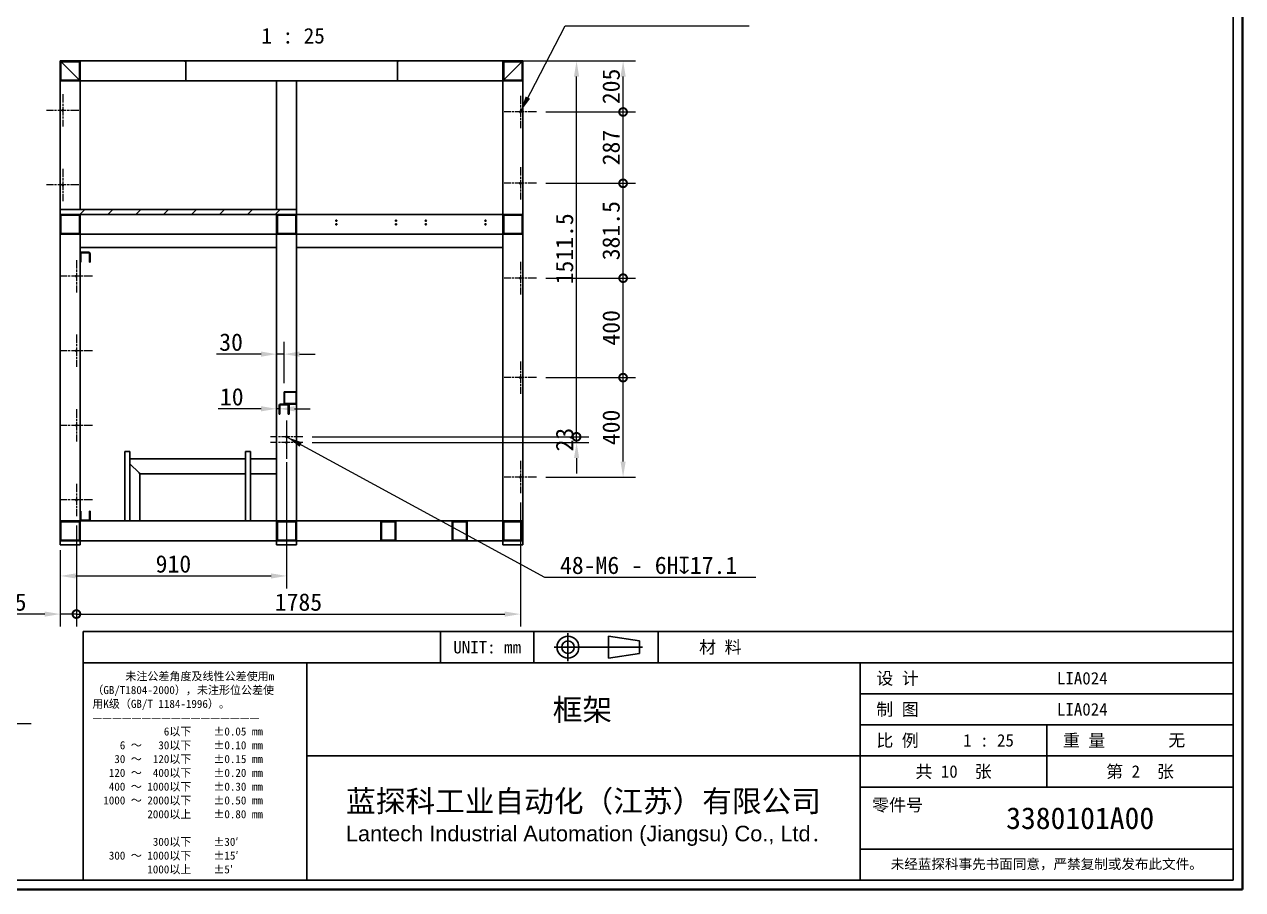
# Model space of a CAD drawing. Header units: millimetres. Extents: x 150 to 14713, y 137 to 10363.
# Drawn here: x 9814 to 14713, y 137 to 3618 of the extents above; entities that cross this region are included whole.
import ezdxf
from ezdxf.enums import TextEntityAlignment as Align

# ---------------------------------------------------------------- set-up
doc = ezdxf.new("R2010")
doc.units = ezdxf.units.MM
doc.header["$LTSCALE"] = 25
doc.linetypes.add('CHAIN', pattern=[0.3543, 0.2362, -0.0295, 0.0591, -0.0295])
for name, color, linetype, lineweight in [('1', 7, 'Continuous', 18), ('剖面线 (ISO)', 7, 'Continuous', 18), ('可见 (ISO)', 7, 'Continuous', 25), ('图框 (ISO)', 7, 'Continuous', 35), ('标题 (ISO)', 7, 'Continuous', 25)]:
    doc.layers.add(name, color=color, linetype=linetype, lineweight=lineweight)
for name, color, linetype, lineweight, true_color in [('中心标记 (ISO)', 1, 'CHAIN', 18, 0xff0000), ('尺寸 (ISO)', 7, 'Continuous', 18, 0x008000), ('符号 (ISO)', 7, 'Continuous', 18, 0x008000)]:
    doc.layers.add(name, color=color, linetype=linetype, lineweight=lineweight, true_color=true_color)
doc.styles.add('HZ_33', font='simfang.ttf')
doc.styles.add('文本样式164', font='SimSun.ttf')
doc.styles.add('文本样式165', font='SimSun.ttf')
doc.styles.add('文本样式74', font='SimSun.ttf')
doc.styles.add('最新国标', font='simfang.ttf')
doc.styles.add('注释文本 (ISO)', font='simfang.ttf')
doc.dimstyles.new('默认 (GB)', dxfattribs={"dimscale": 25, "dimtxt": 2.8, "dimasz": 2.5, "dimexe": 2, "dimexo": 1.5, "dimgap": 0.5, "dimtad": 1, "dimtoh": 1, "dimdsep": 46, "dimtxsty": '最新国标', "dimcen": 0.09, "dimdle": 10, "dimclrd": 256, "dimclre": 256, "dimclrt": 256, "dimaunit": 1, "dimadec": 3, "dimazin": 2, "dimtfac": 0.535714, "dimtdec": 3, "dimtmove": 0, "dimatfit": 3, "dimfxl": 0, "dimtolj": 1, "dimlwd": -1, "dimlwe": -1, "dimarcsym": 0})
doc.dimstyles.new('默认 (GB)$7', dxfattribs={"dimscale": 25, "dimtxt": 2.8, "dimasz": 2.5, "dimexe": 2, "dimexo": 1.5, "dimgap": 0.5, "dimtad": 1, "dimtoh": 1, "dimdsep": 46, "dimtxsty": '最新国标', "dimcen": 0.09, "dimdle": 10, "dimclrd": 256, "dimclre": 256, "dimclrt": 256, "dimaunit": 1, "dimadec": 3, "dimazin": 2, "dimtfac": 0.535714, "dimtdec": 3, "dimtmove": 0, "dimatfit": 3, "dimfxl": 0, "dimtolj": 1, "dimlwd": -1, "dimlwe": -1, "dimarcsym": 0})
pattern_1 = [(45, (0, 0), (-56.1266, 56.1266), [])]

# ---------------------------------------------------------------- blocks, each defined once
blk = doc.blocks.new('图框 最新国标')
at = {"layer": '图框 (ISO)'}
for p, q in [((588.5, 414.5), (588.5, 5.5)), ((588.5, 5.5), (6, 5.5))]:
    blk.add_line(p, q, dxfattribs=at)
at = {"layer": '图框 (ISO)', "color": 7, "linetype": 'Continuous', "lineweight": 25}
for p, q in [((587, 413), (587, 7)), ((587, 413), (587, 7)), ((587, 7), (6, 7)), ((587, 7), (18, 7))]:
    blk.add_line(p, q, dxfattribs=at)
at = {"layer": '图框 (ISO)', "style": '文本样式74'}
blk.add_attdef('零件代号_001', (44.45, 410.25), '', height=2.5, rotation=180, dxfattribs=at)
blk = doc.blocks.new('标题栏 最新国标')
at = {"layer": '标题 (ISO)'}
for p, q in [((381.98, -183.84), (196.98, -183.84)), ((196.98, -183.84), (196.98, -223.84)), ((254.48, -183.84), (254.48, -188.84)), ((269.48, -183.84), (269.48, -188.84)), ((289.48, -183.84), (289.48, -188.84)), ((381.98, -223.84), (381.98, -183.84)), ((383.48, -183.84), (383.48, -225.34)), ((281.48, -188.09), (281.48, -184.59)), ((281.48, -184.59), (286.48, -185.34)), ((286.48, -185.34), (286.48, -187.34)), ((286.48, -187.34), (281.48, -188.09)), ((196.98, -188.84), (381.98, -188.84)), ((232.98, -188.84), (232.98, -223.84)), ((321.98, -188.84), (321.98, -223.84)), ((321.98, -193.84), (381.98, -193.84)), ((321.98, -198.84), (381.98, -198.84)), ((351.98, -198.84), (351.98, -208.84)), ((321.98, -203.84), (232.98, -203.84)), ((321.98, -203.84), (381.98, -203.84)), ((321.98, -208.84), (381.98, -208.84)), ((321.98, -218.84), (381.98, -218.84)), ((196.98, -223.84), (381.98, -223.84)), ((383.48, -225.34), (196.98, -225.34))]:
    blk.add_line(p, q, dxfattribs=at)
at = {"layer": '标题 (ISO)', "linetype": 'CHAIN', "ltscale": 5.000333}
blk.add_line((274.98, -184.09), (274.98, -188.59), dxfattribs=at)
at = {"layer": '标题 (ISO)', "linetype": 'CHAIN', "ltscale": 15.834605}
blk.add_line((272.73, -186.34), (286.98, -186.34), dxfattribs=at)
at = {"layer": '标题 (ISO)'}
for radius in [1.75, 1]:
    blk.add_circle((274.98, -186.34), radius, dxfattribs=at)
at = {"layer": '1', "style": '文本样式164'}
for s, p in [('UNIT: mm', (261.98, -186.34)), ('材 料', (299.48, -186.34)), ('设 计', (327.98, -191.34)), ('制 图', (327.98, -196.34)), ('比 例', (327.98, -201.34)), ('重 量', (357.98, -201.34)), ('共 10  张', (336.98, -206.34)), ('第 2  张', (366.98, -206.34))]:
    blk.add_text(s, height=2, dxfattribs=at).set_placement(p, align=Align.MIDDLE_CENTER)
at = {"layer": '标题 (ISO)', "style": '注释文本 (ISO)'}
for s, insert, char_height, attachment_point, line_spacing_factor in [('\\fSimSun|b0|i0;{\\H1.3000;      未注公差角度及线性公差使用m\\P}\\fSimSun|b0|i0;{\\H1.3000;（GB/T1804-2000），未注形位公差使\\P}\\fSimSun|b0|i0;{\\H1.3000;用K级（GB/T 1184-1996）。\\P}\\fSimSun|b0|i0;{\\H1.3000;—————————————————\\P}\\fSimSun|b0|i0;{\\H1.3000;             6以下    ±0.05 mm\\P}\\fSimSun|b0|i0;{\\H1.3000;     6 ～   30以下    ±0.10 mm\\P}\\fSimSun|b0|i0;{\\H1.3000;    30 ～  120以下    ±0.15 mm\\P}\\fSimSun|b0|i0;{\\H1.3000;   120 ～  400以下    ±0.20 mm\\P}\\fSimSun|b0|i0;{\\H1.3000;   400 ～ 1000以下    ±0.30 mm\\P}\\fSimSun|b0|i0;{\\H1.3000;  1000 ～ 2000以下    ±0.50 mm\\P}\\fSimSun|b0|i0;{\\H1.3000;          2000以上    ±0.80 mm\\P}\\fSimSun|b0|i0;{\\H1.3000;\\P}\\fSimSun|b0|i0;{\\H1.3000;           300以下    ±30′\\P}\\fSimSun|b0|i0;{\\H1.3000;   300 ～ 1000以下    ±15′\\P}\\fSimSun|b0|i0;{\\H1.3000;          1000以上    ±5′}', (198.48, -206.63), 1.3, 4, 1.023913), ('{\\fMicrosoft YaHei|b0|i0|c134|p34;\\H1.75x;蓝探科工业自动化（江苏）有限公司\\P\\fArial|b0|i0|c0|p34;\\H0.71429x;Lantech Industrial Automation (Jiangsu) Co., Ltd\\fFangSong|b0|i0|c134|p49;.\\H1.15195x; }', (277.48, -213.84), 2, 5, 0.978695)]:
    blk.add_mtext(s, dxfattribs=dict(at, insert=insert, char_height=char_height, attachment_point=attachment_point, line_spacing_factor=line_spacing_factor))
at = {"layer": '标题 (ISO)', "attachment_point": 5, "style": '注释文本 (ISO)'}
for s, insert, char_height in [('\\fFangSong|b0|i0;零件号', (327.98, -211.84), 2), ('\\fSimSun|b0|i0;{\\H1.6000;未经蓝探科事先书面同意，严禁复制或发布此文件。}', (351.98, -221.34), 1.6)]:
    blk.add_mtext(s, dxfattribs=dict(at, insert=insert, char_height=char_height))
at = {"layer": '标题 (ISO)', "style": '注释文本 (ISO)'}
blk.add_attdef('材料', text='', height=2, dxfattribs=at).set_placement((324.48, -186.34), align=Align.MIDDLE_CENTER)
at = {"layer": '标题 (ISO)'}
for tag, p, height, style in [('设计人_001', (353.61, -192.33), 2, '注释文本 (ISO)'), ('库存编号_001', (272.53, -198.14), 3.5, '文本样式165'), ('设计人_001', (353.61, -197.33), 2, '注释文本 (ISO)'), ('视图比例_001', (338.53, -202.33), 2, '注释文本 (ISO)'), ('质量\\P3;_001', (371.53, -202.3), 2, '注释文本 (ISO)'), ('零件代号_001', (345.45, -215.59), 3.5, '文本样式165')]:
    blk.add_attdef(tag, p, '', height=height, dxfattribs=dict(at, style=style))
blk = doc.blocks.new('_DotSmall')
at = {"color": 0, "linetype": 'ByBlock', "const_width": 0.5}
blk.add_lwpolyline([(-0.0625, 0, 1), (0.0625, 0, 1)], format="xyb", close=True, dxfattribs=at)
blk = doc.blocks.new('*D177')
at = {"layer": 'Defpoints', "color": 0, "transparency": 16777216}
for p in [(10933.4, 1958.7), (10933.4, 1935.7), (12034.4, 1958.7)]:
    blk.add_point(p, dxfattribs=at)
at = {"layer": '尺寸 (ISO)', "color": 116, "true_color": 0x00803f, "transparency": 16777216}
for p, q in [((12034.4, 1958.7), (12034.4, 2021.2)), ((10970.9, 1958.7), (12084.4, 1958.7)), ((10970.9, 1935.7), (12084.4, 1935.7)), ((12034.4, 1935.7), (12034.4, 1958.7)), ((12034.4, 1873.2), (12034.4, 1810.7))]:
    blk.add_line(p, q, dxfattribs=at)
blk.add_solid([(12024, 1873.2), (12044.8, 1873.2), (12034.4, 1935.7)], dxfattribs=at)
at = {"layer": '尺寸 (ISO)', "color": 116, "true_color": 0x00803f, "transparency": 16777216, "xscale": 62.5, "yscale": 62.5, "zscale": 62.5, "rotation": 270}
blk.add_blockref('_DotSmall', (12034.4, 1958.7), dxfattribs=at)
at = {"layer": '尺寸 (ISO)', "transparency": 16777216, "insert": (11986.5, 1947.2), "char_height": 70, "attachment_point": 5, "rotation": 90, "style": '最新国标'}
blk.add_mtext('\\A1;23', dxfattribs=at)
blk = doc.blocks.new('*D178')
at = {"layer": 'Defpoints', "color": 0, "transparency": 16777216}
for p in [(11818.4, 3470.2), (12034.4, 3470.2), (10933.4, 1958.7)]:
    blk.add_point(p, dxfattribs=at)
at = {"layer": '尺寸 (ISO)', "color": 116, "true_color": 0x00803f, "transparency": 16777216}
for p, q in [((11855.9, 3470.2), (12084.4, 3470.2)), ((12034.4, 1958.7), (12034.4, 3407.7)), ((10970.9, 1958.7), (12084.4, 1958.7))]:
    blk.add_line(p, q, dxfattribs=at)
blk.add_solid([(12024, 3407.7), (12044.8, 3407.7), (12034.4, 3470.2)], dxfattribs=at)
at = {"layer": '尺寸 (ISO)', "color": 116, "true_color": 0x00803f, "transparency": 16777216, "xscale": 62.5, "yscale": 62.5, "zscale": 62.5, "rotation": 270}
blk.add_blockref('_DotSmall', (12034.4, 1958.7), dxfattribs=at)
at = {"layer": '尺寸 (ISO)', "transparency": 16777216, "insert": (11986.3, 2714.7), "char_height": 70, "attachment_point": 5, "rotation": 90, "style": '最新国标'}
blk.add_mtext('\\A1;1511.5', dxfattribs=at)
blk = doc.blocks.new('*D179')
at = {"layer": 'Defpoints', "color": 0, "transparency": 16777216}
for p in [(10858.4, 2291.2), (10828.4, 2227.5), (10858.4, 2137.2)]:
    blk.add_point(p, dxfattribs=at)
at = {"layer": '尺寸 (ISO)', "color": 116, "true_color": 0x00803f, "transparency": 16777216}
for p, q in [((10858.4, 2174.7), (10858.4, 2341.2)), ((10765.9, 2291.2), (10587.2, 2291.2)), ((10858.4, 2291.2), (10828.4, 2291.2)), ((10920.9, 2291.2), (10983.4, 2291.2))]:
    blk.add_line(p, q, dxfattribs=at)
for points in [[(10765.9, 2301.6), (10765.9, 2280.8), (10828.4, 2291.2)], [(10920.9, 2301.6), (10920.9, 2280.8), (10858.4, 2291.2)]]:
    blk.add_solid(points, dxfattribs=at)
at = {"layer": '尺寸 (ISO)', "transparency": 16777216, "insert": (10645.3, 2339.1), "char_height": 70, "attachment_point": 5, "style": '最新国标'}
blk.add_mtext('\\A1;30', dxfattribs=at)
blk = doc.blocks.new('*D180')
at = {"layer": 'Defpoints', "color": 0, "transparency": 16777216}
for p in [(10828.4, 2071.3), (10828.4, 2071.3), (10838.4, 2071.3)]:
    blk.add_point(p, dxfattribs=at)
at = {"layer": '尺寸 (ISO)', "color": 116, "true_color": 0x00803f, "transparency": 16777216}
for p, q in [((10765.9, 2071.3), (10592.8, 2071.3)), ((10838.4, 2071.3), (10828.4, 2071.3)), ((10900.9, 2071.3), (10963.4, 2071.3))]:
    blk.add_line(p, q, dxfattribs=at)
for points in [[(10765.9, 2081.8), (10765.9, 2060.9), (10828.4, 2071.3)], [(10900.9, 2081.8), (10900.9, 2060.9), (10838.4, 2071.3)]]:
    blk.add_solid(points, dxfattribs=at)
at = {"layer": '尺寸 (ISO)', "transparency": 16777216, "insert": (10648.1, 2119.2), "char_height": 70, "attachment_point": 5, "style": '最新国标'}
blk.add_mtext('\\A1;10', dxfattribs=at)
blk = doc.blocks.new('*D181')
at = {"layer": 'Defpoints', "color": 0, "transparency": 16777216}
for p in [(10868.4, 1893.7), (9958.4, 1540.2), (10868.4, 1399.1)]:
    blk.add_point(p, dxfattribs=at)
at = {"layer": '尺寸 (ISO)', "color": 116, "true_color": 0x00803f, "transparency": 16777216}
for p, q in [((10868.4, 1856.2), (10868.4, 1349.1)), ((9958.4, 1502.7), (9958.4, 1349.1)), ((10020.9, 1399.1), (10805.9, 1399.1))]:
    blk.add_line(p, q, dxfattribs=at)
for points in [[(10020.9, 1409.5), (10020.9, 1388.7), (9958.4, 1399.1)], [(10805.9, 1409.5), (10805.9, 1388.7), (10868.4, 1399.1)]]:
    blk.add_solid(points, dxfattribs=at)
at = {"layer": '尺寸 (ISO)', "transparency": 16777216, "insert": (10413.4, 1447), "char_height": 70, "attachment_point": 5, "style": '最新国标'}
blk.add_mtext('\\A1;910', dxfattribs=at)
blk = doc.blocks.new('*D182')
at = {"layer": 'Defpoints', "color": 0, "transparency": 16777216}
for p in [(10023.4, 1639.7), (9958.4, 1540.2), (10023.4, 1245.7)]:
    blk.add_point(p, dxfattribs=at)
at = {"layer": '尺寸 (ISO)', "color": 116, "true_color": 0x00803f, "transparency": 16777216}
for p, q in [((10023.4, 1602.2), (10023.4, 1195.7)), ((9958.4, 1502.7), (9958.4, 1195.7)), ((9895.9, 1245.7), (9717.2, 1245.7)), ((10023.4, 1245.7), (9958.4, 1245.7)), ((10023.4, 1245.7), (10148.4, 1245.7))]:
    blk.add_line(p, q, dxfattribs=at)
blk.add_solid([(9895.9, 1256.1), (9895.9, 1235.3), (9958.4, 1245.7)], dxfattribs=at)
at = {"layer": '尺寸 (ISO)', "color": 116, "true_color": 0x00803f, "transparency": 16777216, "xscale": 62.5, "yscale": 62.5, "zscale": 62.5, "rotation": 180}
blk.add_blockref('_DotSmall', (10023.4, 1245.7), dxfattribs=at)
at = {"layer": '尺寸 (ISO)', "transparency": 16777216, "insert": (9775.3, 1293.6), "char_height": 70, "attachment_point": 5, "style": '最新国标'}
blk.add_mtext('\\A1;65', dxfattribs=at)
blk = doc.blocks.new('*D183')
at = {"layer": 'Defpoints', "color": 0, "transparency": 16777216}
for p in [(11808.4, 1731.5), (10023.4, 1639.7), (11808.4, 1245.7)]:
    blk.add_point(p, dxfattribs=at)
at = {"layer": '尺寸 (ISO)', "color": 116, "true_color": 0x00803f, "transparency": 16777216}
for p, q in [((11808.4, 1694), (11808.4, 1195.7)), ((10023.4, 1602.2), (10023.4, 1195.7)), ((10023.4, 1245.7), (11745.9, 1245.7))]:
    blk.add_line(p, q, dxfattribs=at)
blk.add_solid([(11745.9, 1256.1), (11745.9, 1235.3), (11808.4, 1245.7)], dxfattribs=at)
at = {"layer": '尺寸 (ISO)', "color": 116, "true_color": 0x00803f, "transparency": 16777216, "xscale": 62.5, "yscale": 62.5, "zscale": 62.5, "rotation": 180}
blk.add_blockref('_DotSmall', (10023.4, 1245.7), dxfattribs=at)
at = {"layer": '尺寸 (ISO)', "transparency": 16777216, "insert": (10916.2, 1293.6), "char_height": 70, "attachment_point": 5, "style": '最新国标'}
blk.add_mtext('\\A1;1785', dxfattribs=at)
blk = doc.blocks.new('*D184')
at = {"layer": 'Defpoints', "color": 0, "transparency": 16777216}
for p in [(11873.7, 2196.7), (12221.5, 2196.7), (11873.7, 1796.7)]:
    blk.add_point(p, dxfattribs=at)
at = {"layer": '尺寸 (ISO)', "color": 116, "true_color": 0x00803f, "transparency": 16777216}
for p, q in [((11911.2, 2196.7), (12271.5, 2196.7)), ((12221.5, 1859.2), (12221.5, 2196.7)), ((11911.2, 1796.7), (12271.5, 1796.7))]:
    blk.add_line(p, q, dxfattribs=at)
blk.add_solid([(12211.1, 1859.2), (12231.9, 1859.2), (12221.5, 1796.7)], dxfattribs=at)
at = {"layer": '尺寸 (ISO)', "color": 116, "true_color": 0x00803f, "transparency": 16777216, "xscale": 62.5, "yscale": 62.5, "zscale": 62.5, "rotation": 90}
blk.add_blockref('_DotSmall', (12221.5, 2196.7), dxfattribs=at)
at = {"layer": '尺寸 (ISO)', "transparency": 16777216, "insert": (12173.6, 1996.5), "char_height": 70, "attachment_point": 5, "rotation": 90, "style": '最新国标'}
blk.add_mtext('\\A1;400', dxfattribs=at)
blk = doc.blocks.new('*D185')
at = {"layer": 'Defpoints', "color": 0, "transparency": 16777216}
for p in [(11738.4, 3470.2), (12221.5, 3470.2), (11873.7, 3265.2)]:
    blk.add_point(p, dxfattribs=at)
at = {"layer": '尺寸 (ISO)', "color": 116, "true_color": 0x00803f, "transparency": 16777216}
for p, q in [((11775.9, 3470.2), (12271.5, 3470.2)), ((12221.5, 3265.2), (12221.5, 3407.7)), ((11911.2, 3265.2), (12271.5, 3265.2))]:
    blk.add_line(p, q, dxfattribs=at)
blk.add_solid([(12211.1, 3407.7), (12231.9, 3407.7), (12221.5, 3470.2)], dxfattribs=at)
at = {"layer": '尺寸 (ISO)', "color": 116, "true_color": 0x00803f, "transparency": 16777216, "xscale": 62.5, "yscale": 62.5, "zscale": 62.5, "rotation": 270}
blk.add_blockref('_DotSmall', (12221.5, 3265.2), dxfattribs=at)
at = {"layer": '尺寸 (ISO)', "transparency": 16777216, "insert": (12173.6, 3368), "char_height": 70, "attachment_point": 5, "rotation": 90, "style": '最新国标'}
blk.add_mtext('\\A1;205', dxfattribs=at)
blk = doc.blocks.new('*D186')
at = {"layer": 'Defpoints', "color": 0, "transparency": 16777216}
for p in [(11873.7, 3265.2), (12221.5, 3265.2), (11873.7, 2978.2)]:
    blk.add_point(p, dxfattribs=at)
at = {"layer": '尺寸 (ISO)', "color": 116, "true_color": 0x00803f, "transparency": 16777216}
for p, q in [((11911.2, 3265.2), (12271.5, 3265.2)), ((12221.5, 2978.2), (12221.5, 3265.2)), ((11911.2, 2978.2), (12271.5, 2978.2))]:
    blk.add_line(p, q, dxfattribs=at)
at = {"layer": '尺寸 (ISO)', "color": 116, "true_color": 0x00803f, "transparency": 16777216, "xscale": 62.5, "yscale": 62.5, "zscale": 62.5}
for p, rotation in [((12221.5, 3265.2), 90), ((12221.5, 2978.2), 270)]:
    blk.add_blockref('_DotSmall', p, dxfattribs=dict(at, rotation=rotation))
at = {"layer": '尺寸 (ISO)', "transparency": 16777216, "insert": (12173.6, 3122), "char_height": 70, "attachment_point": 5, "rotation": 90, "style": '最新国标'}
blk.add_mtext('\\A1;287', dxfattribs=at)
blk = doc.blocks.new('*D187')
at = {"layer": 'Defpoints', "color": 0, "transparency": 16777216}
for p in [(11873.7, 2978.2), (12221.5, 2978.2), (11873.7, 2596.7)]:
    blk.add_point(p, dxfattribs=at)
at = {"layer": '尺寸 (ISO)', "color": 116, "true_color": 0x00803f, "transparency": 16777216}
for p, q in [((11911.2, 2978.2), (12271.5, 2978.2)), ((12221.5, 2596.7), (12221.5, 2978.2)), ((11911.2, 2596.7), (12271.5, 2596.7))]:
    blk.add_line(p, q, dxfattribs=at)
at = {"layer": '尺寸 (ISO)', "color": 116, "true_color": 0x00803f, "transparency": 16777216, "xscale": 62.5, "yscale": 62.5, "zscale": 62.5}
for p, rotation in [((12221.5, 2978.2), 90), ((12221.5, 2596.7), 270)]:
    blk.add_blockref('_DotSmall', p, dxfattribs=dict(at, rotation=rotation))
at = {"layer": '尺寸 (ISO)', "transparency": 16777216, "insert": (12173.4, 2787.7), "char_height": 70, "attachment_point": 5, "rotation": 90, "style": '最新国标'}
blk.add_mtext('\\A1;381.5', dxfattribs=at)
blk = doc.blocks.new('*D188')
at = {"layer": 'Defpoints', "color": 0, "transparency": 16777216}
for p in [(11873.7, 2596.7), (12221.5, 2596.7), (11873.7, 2196.7)]:
    blk.add_point(p, dxfattribs=at)
at = {"layer": '尺寸 (ISO)', "color": 116, "true_color": 0x00803f, "transparency": 16777216}
for p, q in [((11911.2, 2596.7), (12271.5, 2596.7)), ((12221.5, 2196.7), (12221.5, 2596.7)), ((11911.2, 2196.7), (12271.5, 2196.7))]:
    blk.add_line(p, q, dxfattribs=at)
at = {"layer": '尺寸 (ISO)', "color": 116, "true_color": 0x00803f, "transparency": 16777216, "xscale": 62.5, "yscale": 62.5, "zscale": 62.5}
for p, rotation in [((12221.5, 2596.7), 90), ((12221.5, 2196.7), 270)]:
    blk.add_blockref('_DotSmall', p, dxfattribs=dict(at, rotation=rotation))
at = {"layer": '尺寸 (ISO)', "transparency": 16777216, "insert": (12173.6, 2397), "char_height": 70, "attachment_point": 5, "rotation": 90, "style": '最新国标'}
blk.add_mtext('\\A1;400', dxfattribs=at)

msp = doc.modelspace()

# ---------------------------------------------------------------- hatches: boundary and pattern name
at = {"layer": '剖面线 (ISO)'}
h = msp.add_hatch(dxfattribs=at)
h.set_pattern_fill('ANSI31', color=256, scale=635, style=0)
h.set_pattern_definition(pattern_1)
h.paths.add_polyline_path([(9958.444, 2853.201), (9962.444, 2853.201), (10034.444, 2853.201), (10038.444, 2853.201), (10828.444, 2853.201), (10832.444, 2853.201), (10904.444, 2853.201), (10908.444, 2853.201), (10908.444, 2873.201), (9958.444, 2873.201)])
h = msp.add_hatch(dxfattribs=at)
h.set_pattern_fill('ANSI31', color=256, scale=635, angle=90.00021, style=0)
h.set_pattern_definition([(135.0002, (0, 0), (-56.1264, -56.1268), [])])
edge = h.paths.add_edge_path()
edge.add_ellipse((10072.444, 2695.201), major_axis=(3, 0), ratio=1, start_angle=0, end_angle=90)
edge.add_line((10072.444, 2698.201), (10044.444, 2698.201))
edge.add_ellipse((10044.444, 2695.201), major_axis=(0, 3), ratio=1, start_angle=0, end_angle=90)
edge.add_line((10041.444, 2695.201), (10041.444, 2661.201))
edge.add_line((10041.444, 2661.201), (10038.444, 2661.201))
edge.add_line((10038.444, 2661.201), (10038.444, 2695.201))
edge.add_ellipse((10044.444, 2695.201), major_axis=(-6, 0), ratio=1, start_angle=270, end_angle=360, ccw=False)
edge.add_line((10044.444, 2701.201), (10072.444, 2701.201))
edge.add_ellipse((10072.444, 2695.201), major_axis=(0, 6), ratio=1, start_angle=270, end_angle=360, ccw=False)
edge.add_line((10078.444, 2695.201), (10078.444, 2661.201))
edge.add_line((10078.444, 2661.201), (10075.444, 2661.201))
edge.add_line((10075.444, 2661.201), (10075.444, 2695.201))
h = msp.add_hatch(dxfattribs=at)
h.set_pattern_fill('ANSI31', color=256, scale=635, angle=75.000175, style=0)
h.set_pattern_definition([(120.0002, (0, 0), (-68.74064, -39.6877), [])])
edge = h.paths.add_edge_path()
edge.add_ellipse((10872.444, 2084.201), major_axis=(3, 0), ratio=1, start_angle=0, end_angle=90)
edge.add_line((10872.444, 2087.201), (10844.444, 2087.201))
edge.add_ellipse((10844.444, 2084.201), major_axis=(0, 3), ratio=1, start_angle=0, end_angle=90)
edge.add_line((10841.444, 2084.201), (10841.444, 2050.201))
edge.add_line((10841.444, 2050.201), (10838.444, 2050.201))
edge.add_line((10838.444, 2050.201), (10838.444, 2084.201))
edge.add_ellipse((10844.444, 2084.201), major_axis=(-6, 0), ratio=1, start_angle=270, end_angle=360, ccw=False)
edge.add_line((10844.444, 2090.201), (10861.444, 2090.201))
edge.add_line((10861.444, 2090.201), (10872.444, 2090.201))
edge.add_ellipse((10872.444, 2084.201), major_axis=(0, 6), ratio=1, start_angle=270, end_angle=360, ccw=False)
edge.add_line((10878.444, 2084.201), (10878.444, 2050.201))
edge.add_line((10878.444, 2050.201), (10875.444, 2050.201))
edge.add_line((10875.444, 2050.201), (10875.444, 2084.201))
h = msp.add_hatch(dxfattribs=at)
h.set_pattern_fill('ANSI31', color=256, scale=635, style=0)
h.set_pattern_definition(pattern_1)
edge = h.paths.add_edge_path()
edge.add_ellipse((10072.444, 1626.201), major_axis=(0, -3), ratio=1, start_angle=0, end_angle=90)
edge.add_line((10075.444, 1626.201), (10075.444, 1660.201))
edge.add_line((10075.444, 1660.201), (10078.444, 1660.201))
edge.add_line((10078.444, 1660.201), (10078.444, 1626.201))
edge.add_ellipse((10072.444, 1626.201), major_axis=(6, 0), ratio=1, start_angle=270, end_angle=360, ccw=False)
edge.add_line((10072.444, 1620.201), (10044.444, 1620.201))
edge.add_ellipse((10044.444, 1626.201), major_axis=(0, -6), ratio=1, start_angle=270, end_angle=360, ccw=False)
edge.add_line((10038.444, 1626.201), (10038.444, 1660.201))
edge.add_line((10038.444, 1660.201), (10041.444, 1660.201))
edge.add_line((10041.444, 1660.201), (10041.444, 1626.201))
edge.add_ellipse((10044.444, 1626.201), major_axis=(-3, 0), ratio=1, start_angle=0, end_angle=90)
edge.add_line((10044.444, 1623.201), (10072.444, 1623.201))

# ---------------------------------------------------------------- linework, layer by layer
at = {"layer": '中心标记 (ISO)', "ltscale": 5.800403}
for p, q in [((9968.444, 3336.951), (9968.444, 3206.451)), ((11808.444, 3330.451), (11808.444, 3199.951)), ((10033.694, 3271.701), (9903.194, 3271.701)), ((11873.694, 3265.201), (11743.194, 3265.201)), ((11808.444, 3043.451), (11808.444, 2912.951)), ((9968.444, 3036.951), (9968.444, 2906.451)), ((10033.694, 2971.701), (9903.194, 2971.701)), ((11873.694, 2978.201), (11743.194, 2978.201)), ((11808.444, 2661.951), (11808.444, 2531.451)), ((11873.694, 2596.701), (11743.194, 2596.701)), ((11808.444, 2261.951), (11808.444, 2131.451)), ((11873.694, 2196.701), (11743.194, 2196.701)), ((11808.444, 1861.951), (11808.444, 1731.451)), ((11873.694, 1796.701), (11743.194, 1796.701))]:
    msp.add_line(p, q, dxfattribs=at)
at = {"layer": '中心标记 (ISO)', "ltscale": 5.774489}
for p, q in [((10023.444, 2669.66), (10023.444, 2539.743)), ((10088.403, 2604.701), (9958.486, 2604.701)), ((10023.444, 2369.66), (10023.444, 2239.743)), ((10088.403, 2304.701), (9958.486, 2304.701)), ((10023.444, 2069.66), (10023.444, 1939.743)), ((10868.444, 2023.66), (10868.444, 1893.743)), ((10088.403, 2004.701), (9958.486, 2004.701)), ((10868.444, 2000.66), (10868.444, 1870.743)), ((10933.403, 1958.701), (10803.486, 1958.701)), ((10933.403, 1935.701), (10803.486, 1935.701)), ((10023.444, 1769.66), (10023.444, 1639.743)), ((10088.403, 1704.701), (9958.486, 1704.701))]:
    msp.add_line(p, q, dxfattribs=at)
at = {"layer": '可见 (ISO)'}
for p, q in [((9958.444, 3470.201), (9959.616, 3469.03)), ((9958.444, 3470.201), (9958.444, 3466.201)), ((9958.444, 3470.201), (9962.444, 3470.201)), ((9959.616, 3469.03), (9958.444, 3470.201)), ((9958.444, 3466.201), (9958.444, 3394.201)), ((9961.444, 3394.201), (9961.444, 3466.201)), ((9961.737, 3466.909), (9962.444, 3466.201)), ((9962.444, 3466.201), (9961.737, 3466.909)), ((10034.444, 3470.201), (9962.444, 3470.201)), ((9962.444, 3467.201), (10034.444, 3467.201)), ((10034.444, 3394.201), (9962.444, 3466.201)), ((9962.444, 3466.201), (10034.444, 3394.201)), ((10034.444, 3470.201), (10038.444, 3470.201)), ((10035.444, 3466.201), (10035.444, 3394.201)), ((10038.444, 3470.201), (10457.051, 3470.201)), ((10038.444, 3466.201), (10038.444, 3470.201)), ((10038.444, 3394.201), (10038.444, 3466.201)), ((10457.051, 3470.201), (11319.837, 3470.201)), ((10462.708, 3466.201), (10462.708, 3394.201)), ((11314.18, 3394.201), (11314.18, 3466.201)), ((11319.837, 3470.201), (11738.444, 3470.201)), ((11738.444, 3470.201), (11738.444, 3466.201)), ((11738.444, 3470.201), (11742.444, 3470.201)), ((11738.444, 3466.201), (11738.444, 3394.201)), ((11741.444, 3394.201), (11741.444, 3466.201)), ((11814.444, 3470.201), (11742.444, 3470.201)), ((11742.444, 3467.201), (11814.444, 3467.201)), ((11814.444, 3466.201), (11742.444, 3394.201)), ((11742.444, 3394.201), (11814.444, 3466.201)), ((11814.444, 3470.201), (11818.444, 3470.201)), ((11814.444, 3466.201), (11815.151, 3466.909)), ((11815.151, 3466.909), (11814.444, 3466.201)), ((11815.444, 3466.201), (11815.444, 3394.201)), ((11817.273, 3469.03), (11818.444, 3470.201)), ((11818.444, 3470.201), (11817.273, 3469.03)), ((11818.444, 3470.201), (11818.444, 3466.201)), ((11818.444, 3394.201), (11818.444, 3466.201)), ((9958.444, 3394.201), (9958.444, 3390.201)), ((9962.444, 3390.201), (9958.444, 3390.201)), ((9958.444, 3390.201), (9958.444, 2873.201)), ((10034.444, 3393.201), (9962.444, 3393.201)), ((9962.444, 3390.201), (10034.444, 3390.201)), ((10034.444, 3394.201), (10035.151, 3393.494)), ((10035.151, 3393.494), (10034.444, 3394.201)), ((10038.444, 3390.201), (10034.444, 3390.201)), ((10037.273, 3391.373), (10038.444, 3390.201)), ((10038.444, 3390.201), (10037.273, 3391.373)), ((10038.444, 3390.201), (10038.444, 3394.201)), ((10038.444, 3390.201), (10457.051, 3390.201)), ((10038.444, 3390.201), (10038.444, 2873.201)), ((10457.051, 3390.201), (10828.444, 3390.201)), ((10832.444, 3390.201), (10828.444, 3390.201)), ((10828.444, 2873.201), (10828.444, 3390.201)), ((10832.444, 3390.201), (10904.444, 3390.201)), ((10908.444, 3390.201), (10904.444, 3390.201)), ((10908.444, 2873.201), (10908.444, 3390.201)), ((10908.444, 3390.201), (11319.837, 3390.201)), ((11319.837, 3390.201), (11738.444, 3390.201)), ((11738.444, 3394.201), (11738.444, 3390.201)), ((11738.444, 3390.201), (11739.616, 3391.373)), ((11739.616, 3391.373), (11738.444, 3390.201)), ((11742.444, 3390.201), (11738.444, 3390.201)), ((11738.444, 3390.201), (11738.444, 2853.201)), ((11741.737, 3393.494), (11742.444, 3394.201)), ((11742.444, 3394.201), (11741.737, 3393.494)), ((11814.444, 3393.201), (11742.444, 3393.201)), ((11742.444, 3390.201), (11814.444, 3390.201)), ((11818.444, 3390.201), (11814.444, 3390.201)), ((11818.444, 3394.201), (11818.444, 3390.201)), ((11818.444, 3390.201), (11818.444, 2849.201)), ((10908.444, 2873.201), (9958.444, 2873.201)), ((9958.444, 2873.201), (9958.444, 2853.201)), ((9958.444, 2853.201), (9962.444, 2853.201)), ((9958.444, 2853.201), (9958.444, 2849.201)), ((9958.444, 2849.201), (9958.444, 2777.201)), ((9961.444, 2777.201), (9961.444, 2849.201)), ((10034.444, 2853.201), (9962.444, 2853.201)), ((9962.444, 2850.201), (10034.444, 2850.201)), ((10034.444, 2853.201), (10038.444, 2853.201)), ((10035.444, 2849.201), (10035.444, 2777.201)), ((10828.444, 2853.201), (10038.444, 2853.201)), ((10038.444, 2853.201), (10038.444, 2849.201)), ((10038.444, 2777.201), (10038.444, 2849.201)), ((10828.444, 2853.201), (10832.444, 2853.201)), ((10828.444, 2849.201), (10828.444, 2853.201)), ((10828.444, 2849.201), (10828.444, 2777.201)), ((10831.444, 2777.201), (10831.444, 2849.201)), ((10904.444, 2853.201), (10832.444, 2853.201)), ((10832.444, 2850.201), (10904.444, 2850.201)), ((10904.444, 2853.201), (10908.444, 2853.201)), ((10905.444, 2849.201), (10905.444, 2777.201)), ((10908.444, 2853.201), (10908.444, 2873.201)), ((10908.444, 2853.201), (11738.444, 2853.201)), ((10908.444, 2777.201), (10908.444, 2849.201)), ((11738.444, 2849.201), (11738.444, 2853.201)), ((11738.444, 2849.201), (11738.444, 2777.201)), ((11741.444, 2777.201), (11741.444, 2849.201)), ((11814.444, 2853.201), (11742.444, 2853.201)), ((11742.444, 2850.201), (11814.444, 2850.201)), ((11815.444, 2849.201), (11815.444, 2777.201)), ((11818.444, 2777.201), (11818.444, 2849.201)), ((9958.444, 2777.201), (9958.444, 1616.201)), ((10034.444, 2776.201), (9962.444, 2776.201)), ((9962.444, 2773.201), (10034.444, 2773.201)), ((10038.444, 2777.201), (10038.444, 2773.201)), ((10038.444, 2773.201), (10038.444, 2695.201)), ((10828.444, 2773.201), (10038.444, 2773.201)), ((10828.444, 2773.201), (10828.444, 2777.201)), ((10832.444, 2773.201), (10828.444, 2773.201)), ((10828.444, 2773.201), (10828.444, 1620.201)), ((10904.444, 2776.201), (10832.444, 2776.201)), ((10832.444, 2773.201), (10904.444, 2773.201)), ((10908.444, 2773.201), (10904.444, 2773.201)), ((10908.444, 2773.201), (10908.444, 2137.201)), ((10908.444, 2773.201), (11738.444, 2773.201)), ((11738.444, 2773.201), (11738.444, 2777.201)), ((11738.444, 2773.201), (11738.444, 1620.201)), ((11814.444, 2776.201), (11742.444, 2776.201)), ((11742.444, 2773.201), (11814.444, 2773.201)), ((11818.444, 2777.201), (11818.444, 1616.201)), ((10828.444, 2720.201), (10038.444, 2720.201)), ((10038.444, 2695.201), (10038.444, 2661.201)), ((10041.444, 2661.201), (10041.444, 2695.201)), ((10072.444, 2701.201), (10044.444, 2701.201)), ((10044.444, 2698.201), (10072.444, 2698.201)), ((10075.444, 2695.201), (10075.444, 2661.201)), ((10078.444, 2661.201), (10078.444, 2695.201)), ((11738.444, 2720.201), (10908.444, 2720.201)), ((10038.444, 2661.201), (10041.444, 2661.201)), ((10038.444, 2661.201), (10038.444, 1660.201)), ((10075.444, 2661.201), (10078.444, 2661.201)), ((10858.444, 2137.201), (10858.444, 2093.201)), ((10860.444, 2093.201), (10860.444, 2137.201)), ((10905.444, 2140.201), (10861.444, 2140.201)), ((10861.444, 2138.201), (10905.444, 2138.201)), ((10906.444, 2137.201), (10906.444, 2093.201)), ((10908.444, 2093.201), (10908.444, 2137.201)), ((10838.444, 2084.201), (10838.444, 2050.201)), ((10841.444, 2050.201), (10841.444, 2084.201)), ((10861.444, 2090.201), (10844.444, 2090.201)), ((10844.444, 2087.201), (10872.444, 2087.201)), ((10905.444, 2092.201), (10861.444, 2092.201)), ((10861.444, 2090.201), (10905.444, 2090.201)), ((10875.444, 2084.201), (10875.444, 2050.201)), ((10878.444, 2050.201), (10878.444, 2084.201)), ((10908.444, 2093.201), (10908.444, 1620.201)), ((10838.444, 2050.201), (10841.444, 2050.201)), ((10875.444, 2050.201), (10878.444, 2050.201)), ((10221.444, 1900.201), (10218.444, 1900.201)), ((10218.444, 1620.201), (10218.444, 1900.201)), ((10221.444, 1900.201), (10235.444, 1900.201)), ((10238.444, 1900.201), (10235.444, 1900.201)), ((10238.444, 1620.201), (10238.444, 1900.201)), ((10238.444, 1870.201), (10703.444, 1870.201)), ((10703.444, 1900.201), (10703.444, 1620.201)), ((10706.444, 1900.201), (10703.444, 1900.201)), ((10706.444, 1900.201), (10720.444, 1900.201)), ((10723.444, 1900.201), (10720.444, 1900.201)), ((10723.444, 1620.201), (10723.444, 1900.201)), ((10723.444, 1870.201), (10828.444, 1870.201)), ((10238.444, 1850.201), (10275.444, 1813.201)), ((10275.444, 1813.201), (10238.444, 1850.201)), ((10278.444, 1810.201), (10275.444, 1813.201)), ((10275.444, 1813.201), (10278.444, 1810.201)), ((10278.444, 1810.201), (10703.444, 1810.201)), ((10278.444, 1810.201), (10278.444, 1620.201)), ((10723.444, 1810.201), (10828.444, 1810.201)), ((10034.444, 1620.201), (9962.444, 1620.201)), ((9962.444, 1617.201), (10034.444, 1617.201)), ((10041.444, 1660.201), (10038.444, 1660.201)), ((10038.444, 1660.201), (10038.444, 1626.201)), ((10038.444, 1626.201), (10038.444, 1620.201)), ((10038.444, 1620.201), (10038.444, 1616.201)), ((10038.444, 1620.201), (10044.444, 1620.201)), ((10041.444, 1626.201), (10041.444, 1660.201)), ((10072.444, 1623.201), (10044.444, 1623.201)), ((10044.444, 1620.201), (10072.444, 1620.201)), ((10072.444, 1620.201), (10828.444, 1620.201)), ((10078.444, 1660.201), (10075.444, 1660.201)), ((10075.444, 1660.201), (10075.444, 1626.201)), ((10078.444, 1626.201), (10078.444, 1660.201)), ((10828.444, 1616.201), (10828.444, 1620.201)), ((10904.444, 1620.201), (10832.444, 1620.201)), ((10832.444, 1617.201), (10904.444, 1617.201)), ((10908.444, 1620.201), (10908.444, 1616.201)), ((10908.444, 1620.201), (11251.444, 1620.201)), ((11303.444, 1620.201), (11251.444, 1620.201)), ((11251.444, 1617.201), (11303.444, 1617.201)), ((11303.444, 1620.201), (11538.444, 1620.201)), ((11590.444, 1620.201), (11538.444, 1620.201)), ((11538.444, 1617.201), (11590.444, 1617.201)), ((11590.444, 1620.201), (11738.444, 1620.201)), ((11738.444, 1616.201), (11738.444, 1620.201)), ((11814.444, 1620.201), (11742.444, 1620.201)), ((11742.444, 1617.201), (11814.444, 1617.201)), ((9958.444, 1616.201), (9958.444, 1544.201)), ((9961.444, 1544.201), (9961.444, 1616.201)), ((10035.444, 1616.201), (10035.444, 1544.201)), ((10038.444, 1544.201), (10038.444, 1616.201)), ((10828.444, 1616.201), (10828.444, 1544.201)), ((10831.444, 1544.201), (10831.444, 1616.201)), ((10905.444, 1616.201), (10905.444, 1544.201)), ((10908.444, 1544.201), (10908.444, 1616.201)), ((11247.444, 1616.201), (11247.444, 1544.201)), ((11250.444, 1544.201), (11250.444, 1616.201)), ((11304.444, 1616.201), (11304.444, 1544.201)), ((11307.444, 1544.201), (11307.444, 1616.201)), ((11534.444, 1616.201), (11534.444, 1544.201)), ((11537.444, 1544.201), (11537.444, 1616.201)), ((11591.444, 1616.201), (11591.444, 1544.201)), ((11594.444, 1544.201), (11594.444, 1616.201)), ((11738.444, 1616.201), (11738.444, 1544.201)), ((11741.444, 1544.201), (11741.444, 1616.201)), ((11815.444, 1616.201), (11815.444, 1544.201)), ((11818.444, 1544.201), (11818.444, 1616.201)), ((9958.444, 1544.201), (9958.444, 1540.201)), ((9958.444, 1540.201), (9958.444, 1524.201)), ((9958.444, 1540.201), (9962.444, 1540.201)), ((9959.616, 1524.201), (9958.444, 1524.201)), ((9959.616, 1524.201), (9977.273, 1524.201)), ((10034.444, 1543.201), (9962.444, 1543.201)), ((9962.444, 1540.201), (10034.444, 1540.201)), ((9980.101, 1524.201), (9977.273, 1524.201)), ((9980.101, 1524.201), (10034.444, 1524.201)), ((10034.444, 1540.201), (10038.444, 1540.201)), ((10034.444, 1540.201), (10038.444, 1540.201)), ((10038.444, 1524.201), (10034.444, 1524.201)), ((10038.444, 1544.201), (10038.444, 1540.201)), ((10038.444, 1524.201), (10038.444, 1540.201)), ((10038.444, 1540.201), (10828.444, 1540.201)), ((10828.444, 1540.201), (10828.444, 1544.201)), ((10828.444, 1540.201), (10828.444, 1524.201)), ((10828.444, 1540.201), (10832.444, 1540.201)), ((10828.444, 1540.201), (10832.444, 1540.201)), ((10832.444, 1524.201), (10828.444, 1524.201)), ((10904.444, 1543.201), (10832.444, 1543.201)), ((10832.444, 1540.201), (10904.444, 1540.201)), ((10832.444, 1524.201), (10886.787, 1524.201)), ((10889.616, 1524.201), (10886.787, 1524.201)), ((10889.616, 1524.201), (10907.273, 1524.201)), ((10904.444, 1540.201), (10908.444, 1540.201)), ((10908.444, 1524.201), (10907.273, 1524.201)), ((10908.444, 1544.201), (10908.444, 1540.201)), ((10908.444, 1524.201), (10908.444, 1540.201)), ((10908.444, 1540.201), (11251.444, 1540.201)), ((11303.444, 1543.201), (11251.444, 1543.201)), ((11251.444, 1540.201), (11303.444, 1540.201)), ((11303.444, 1540.201), (11538.444, 1540.201)), ((11590.444, 1543.201), (11538.444, 1543.201)), ((11538.444, 1540.201), (11590.444, 1540.201)), ((11590.444, 1540.201), (11738.444, 1540.201)), ((11738.444, 1540.201), (11738.444, 1544.201)), ((11738.444, 1540.201), (11738.444, 1524.201)), ((11738.444, 1540.201), (11742.444, 1540.201)), ((11738.444, 1540.201), (11742.444, 1540.201)), ((11742.444, 1524.201), (11738.444, 1524.201)), ((11814.444, 1543.201), (11742.444, 1543.201)), ((11742.444, 1540.201), (11814.444, 1540.201)), ((11742.444, 1524.201), (11796.787, 1524.201)), ((11799.616, 1524.201), (11796.787, 1524.201)), ((11799.616, 1524.201), (11817.273, 1524.201)), ((11814.444, 1540.201), (11818.444, 1540.201)), ((11818.444, 1524.201), (11817.273, 1524.201)), ((11818.444, 1544.201), (11818.444, 1540.201)), ((11818.444, 1524.201), (11818.444, 1540.201))]:
    msp.add_line(p, q, dxfattribs=at)
for centre, radius in [((9968.444, 3271.701), 2.75), ((11808.444, 3265.201), 2.75), ((9968.444, 2971.701), 2.75), ((11808.444, 2978.201), 2.75), ((11068.444, 2828.201), 2.459), ((11068.444, 2813.201), 2.459), ((11308.444, 2828.201), 2.459), ((11308.444, 2813.201), 2.459), ((11428.444, 2828.201), 2.459), ((11428.444, 2813.201), 2.459), ((11668.444, 2828.201), 2.459), ((11668.444, 2813.201), 2.459), ((10023.444, 2604.701), 2.458), ((11808.444, 2596.701), 2.75), ((10023.444, 2304.701), 2.458), ((11808.444, 2196.701), 2.75), ((10023.444, 2004.701), 2.458), ((10868.444, 1958.701), 2.458), ((10868.444, 1935.701), 2.458), ((11808.444, 1796.701), 2.75), ((10023.444, 1704.701), 2.458)]:
    msp.add_circle(centre, radius, dxfattribs=at)
for centre, radius, start, end in [((9962.444, 3466.201), 4, 90, 180), ((9962.444, 3466.201), 1, 90, 180), ((10034.444, 3466.201), 4, 0, 90), ((10034.444, 3466.201), 1, 0, 90), ((11742.444, 3466.201), 4, 90, 180), ((11742.444, 3466.201), 1, 90, 180), ((11814.444, 3466.201), 4, 0, 90), ((11814.444, 3466.201), 1, 0, 90), ((9962.444, 3394.201), 4, 180, 270), ((9962.444, 3394.201), 1, 180, 270), ((10034.444, 3394.201), 1, 270, 0), ((10034.444, 3394.201), 4, 270, 0), ((11742.444, 3394.201), 4, 180, 270), ((11742.444, 3394.201), 1, 180, 270), ((11814.444, 3394.201), 1, 270, 0), ((11814.444, 3394.201), 4, 270, 0), ((9962.444, 2849.201), 4, 90, 180), ((9962.444, 2849.201), 1, 90, 180), ((10034.444, 2849.201), 4, 0, 90), ((10034.444, 2849.201), 1, 0, 90), ((10832.444, 2849.201), 4, 90, 180), ((10832.444, 2849.201), 1, 90, 180), ((10904.444, 2849.201), 4, 0, 90), ((10904.444, 2849.201), 1, 0, 90), ((11742.444, 2849.201), 4, 90, 180), ((11742.444, 2849.201), 1, 90, 180), ((11814.444, 2849.201), 4, 0, 90), ((11814.444, 2849.201), 1, 0, 90), ((9962.444, 2777.201), 4, 180, 270), ((9962.444, 2777.201), 1, 180, 270), ((10034.444, 2777.201), 4, 270, 0), ((10034.444, 2777.201), 1, 270, 0), ((10832.444, 2777.201), 4, 180, 270), ((10832.444, 2777.201), 1, 180, 270), ((10904.444, 2777.201), 1, 270, 0), ((10904.444, 2777.201), 4, 270, 0), ((11742.444, 2777.201), 4, 180, 270), ((11742.444, 2777.201), 1, 180, 270), ((11814.444, 2777.201), 4, 270, 0), ((11814.444, 2777.201), 1, 270, 0), ((10044.444, 2695.201), 6, 90, 180), ((10044.444, 2695.201), 3, 90, 180), ((10072.444, 2695.201), 6, 0, 90), ((10072.444, 2695.201), 3, 0, 90), ((10861.444, 2137.201), 3, 90, 180), ((10861.444, 2137.201), 1, 90, 180), ((10905.444, 2137.201), 3, 0, 90), ((10905.444, 2137.201), 1, 0, 90), ((10844.444, 2084.201), 6, 90, 180), ((10844.444, 2084.201), 3, 90, 180), ((10861.444, 2093.201), 3, 180, 270), ((10861.444, 2093.201), 1, 180, 270), ((10872.444, 2084.201), 6, 0, 90), ((10872.444, 2084.201), 3, 0, 90), ((10905.444, 2093.201), 3, 270, 0), ((10905.444, 2093.201), 1, 270, 0), ((9962.444, 1616.201), 4, 90, 180), ((9962.444, 1616.201), 1, 90, 180), ((10034.444, 1616.201), 4, 0, 90), ((10034.444, 1616.201), 1, 0, 90), ((10044.444, 1626.201), 6, 180, 270), ((10044.444, 1626.201), 3, 180, 270), ((10072.444, 1626.201), 3, 270, 0), ((10072.444, 1626.201), 6, 270, 0), ((10832.444, 1616.201), 4, 90, 180), ((10832.444, 1616.201), 1, 90, 180), ((10904.444, 1616.201), 4, 0, 90), ((10904.444, 1616.201), 1, 0, 90), ((11251.444, 1616.201), 4, 90, 180), ((11251.444, 1616.201), 1, 90, 180), ((11303.444, 1616.201), 4, 0, 90), ((11303.444, 1616.201), 1, 0, 90), ((11538.444, 1616.201), 4, 90, 180), ((11538.444, 1616.201), 1, 90, 180), ((11590.444, 1616.201), 4, 0, 90), ((11590.444, 1616.201), 1, 0, 90), ((11742.444, 1616.201), 4, 90, 180), ((11742.444, 1616.201), 1, 90, 180), ((11814.444, 1616.201), 4, 0, 90), ((11814.444, 1616.201), 1, 0, 90), ((9962.444, 1544.201), 4, 180, 270), ((9962.444, 1544.201), 1, 180, 270), ((10034.444, 1544.201), 1, 270, 0), ((10034.444, 1544.201), 4, 270, 0), ((10832.444, 1544.201), 4, 180, 270), ((10832.444, 1544.201), 1, 180, 270), ((10904.444, 1544.201), 4, 270, 0), ((10904.444, 1544.201), 1, 270, 0), ((11251.444, 1544.201), 4, 180, 270), ((11251.444, 1544.201), 1, 180, 270), ((11303.444, 1544.201), 4, 270, 0), ((11303.444, 1544.201), 1, 270, 0), ((11538.444, 1544.201), 4, 180, 270), ((11538.444, 1544.201), 1, 180, 270), ((11590.444, 1544.201), 4, 270, 0), ((11590.444, 1544.201), 1, 270, 0), ((11742.444, 1544.201), 4, 180, 270), ((11742.444, 1544.201), 1, 180, 270), ((11814.444, 1544.201), 4, 270, 0), ((11814.444, 1544.201), 1, 270, 0)]:
    msp.add_arc(centre, radius, start, end, dxfattribs=at)
for centre, major_axis, start_param, end_param in [((10457.051, 3466.201), (5.657, 0), 0, 1.57079633), ((11319.837, 3466.201), (-5.657, 0), 4.71238898, 6.28318531), ((10457.051, 3394.201), (5.657, 0), 4.71238898, 6.28318531), ((11319.837, 3394.201), (-5.657, 0), 0, 1.57079633)]:
    msp.add_ellipse(centre, major_axis=major_axis, ratio=0.70710678, start_param=start_param, end_param=end_param, dxfattribs=at)

# ---------------------------------------------------------------- block references
at = {"xscale": 25, "yscale": 25, "zscale": 25}
msp.add_blockref('图框 最新国标', (0, 0), dxfattribs=at)
ref = msp.add_blockref('标题栏 最新国标', (5125.437, 5771.107), dxfattribs=dict(xscale=25, yscale=25, zscale=25))
ref.add_attrib('零件代号_001', '3380101A00', (13761.662, 381.25), dxfattribs={"layer": '标题 (ISO)', "height": 87.5, "style": '文本样式165'})
ref.add_attrib('库存编号_001', '框架', (11938.582, 817.528), dxfattribs={"layer": '标题 (ISO)', "height": 87.5, "style": '文本样式165'})
ref.add_attrib('质量\\P3;_001', '无', (14413.571, 713.5), dxfattribs={"layer": '标题 (ISO)', "height": 50, "style": '注释文本 (ISO)'})
ref.add_attrib('视图比例_001', '1 : 25', (13588.714, 712.929), dxfattribs={"layer": '标题 (ISO)', "height": 50, "style": '注释文本 (ISO)'})
ref.add_attrib('设计人_001', 'LIA024', (13965.714, 962.786), dxfattribs={"layer": '标题 (ISO)', "height": 50, "style": '注释文本 (ISO)'})
ref.add_attrib('设计人_001', 'LIA024', (13965.714, 837.786), dxfattribs={"layer": '标题 (ISO)', "height": 50, "style": '注释文本 (ISO)'})

# ---------------------------------------------------------------- texts
at = {"layer": '符号 (ISO)', "insert": (10724.701, 3539.405), "char_height": 62.5, "attachment_point": 7, "style": 'HZ_33'}
msp.add_mtext(' 1 : 25', dxfattribs=at)
at = {"layer": '符号 (ISO)', "insert": (11967.847, 1406.018), "char_height": 70, "width": 823.34078, "attachment_point": 7, "line_spacing_factor": 0.49, "style": '最新国标'}
msp.add_mtext('48-M6 - 6H\\fAIGDT|b0|i0;{\\H70.0000;x}\\fFangSong|b0|i0;{\\H70.0000;17.1}', dxfattribs=at)

# ---------------------------------------------------------------- dimensions: what is measured, and where the dimension line sits
at = {"layer": '尺寸 (ISO)', "color": 116, "true_color": 0x00803f}
for base, p1, p2, angle, override, picture, middle in [((12034.369, 3470.201), (10933.403, 1958.701), (11818.444, 3470.201), 90, {"dimgap": 0.5, "dimtoh": 0, "dimdec": 2, "dimblk1": 'DotSmall', "dimsah": 1, "dimdle": 0, "dimtol": 0, "dimlim": 0, "dimtp": 0, "dimtm": 0, "dimtdec": 3, "dimtofl": 0, "dimatfit": 1}, '*D178', (12034.369, 2714.701)), ((12221.519, 3470.201), (11873.694, 3265.201), (11738.444, 3470.201), 90, {"dimgap": 0.5, "dimtoh": 0, "dimdec": 2, "dimblk1": 'DotSmall', "dimsah": 1, "dimdle": 0, "dimtol": 0, "dimlim": 0, "dimtp": 0, "dimtm": 0, "dimtdec": 3, "dimtofl": 0, "dimatfit": 1}, '*D185', (12221.519, 3367.951)), ((12221.519, 3265.201), (11873.694, 2978.201), (11873.694, 3265.201), 90, {"dimgap": 0.5, "dimtoh": 0, "dimdec": 2, "dimblk1": 'DotSmall', "dimblk2": 'DotSmall', "dimsah": 1, "dimdle": 0, "dimtol": 0, "dimlim": 0, "dimtp": 0, "dimtm": 0, "dimtdec": 3, "dimtofl": 0, "dimatfit": 1}, '*D186', (12221.519, 3121.951)), ((12221.519, 2978.201), (11873.694, 2596.701), (11873.694, 2978.201), 90, {"dimgap": 0.5, "dimtoh": 0, "dimdec": 2, "dimblk1": 'DotSmall', "dimblk2": 'DotSmall', "dimsah": 1, "dimdle": 0, "dimtol": 0, "dimlim": 0, "dimtp": 0, "dimtm": 0, "dimtdec": 3, "dimtofl": 0, "dimatfit": 1}, '*D187', (12221.519, 2787.701)), ((12221.519, 2596.701), (11873.694, 2196.701), (11873.694, 2596.701), 90, {"dimgap": 0.5, "dimtoh": 0, "dimdec": 2, "dimblk1": 'DotSmall', "dimblk2": 'DotSmall', "dimsah": 1, "dimdle": 0, "dimtol": 0, "dimlim": 0, "dimtp": 0, "dimtm": 0, "dimtdec": 3, "dimtofl": 0, "dimatfit": 1}, '*D188', (12221.519, 2396.951)), ((10858.444, 2291.179), (10828.444, 2227.499), (10858.444, 2137.201), 180, {"dimgap": 0.5, "dimtoh": 0, "dimdec": 2, "dimse1": 1, "dimtol": 0, "dimlim": 0, "dimtp": 0, "dimtm": 0, "dimtdec": 3, "dimtofl": 1, "dimatfit": 1}, '*D179', (10645.344, 2291.179)), ((12221.519, 2196.701), (11873.694, 1796.701), (11873.694, 2196.701), 90, {"dimgap": 0.5, "dimtoh": 0, "dimdec": 2, "dimblk2": 'DotSmall', "dimsah": 1, "dimdle": 0, "dimtol": 0, "dimlim": 0, "dimtp": 0, "dimtm": 0, "dimtdec": 3, "dimtofl": 0, "dimatfit": 1}, '*D184', (12221.519, 1996.451)), ((10828.444, 2071.348), (10838.444, 2071.348), (10828.444, 2071.348), 180, {"dimgap": 0.5, "dimtoh": 0, "dimdec": 2, "dimse1": 1, "dimse2": 1, "dimtol": 0, "dimlim": 0, "dimtp": 0, "dimtm": 0, "dimtdec": 3, "dimtofl": 1, "dimatfit": 1}, '*D180', (10648.144, 2071.348)), ((12034.369, 1958.701), (10933.403, 1935.701), (10933.403, 1958.701), 90, {"dimgap": 0.5, "dimtoh": 0, "dimdec": 2, "dimblk2": 'DotSmall', "dimsah": 1, "dimdle": 0, "dimtol": 0, "dimlim": 0, "dimtp": 0, "dimtm": 0, "dimtdec": 3, "dimtofl": 1, "dimatfit": 1}, '*D177', (12034.369, 1947.201)), ((10868.444, 1399.119), (9958.444, 1540.201), (10868.444, 1893.743), 180, {"dimgap": 0.5, "dimtoh": 0, "dimdec": 2, "dimtol": 0, "dimlim": 0, "dimtp": 0, "dimtm": 0, "dimtdec": 3, "dimtofl": 0, "dimatfit": 1}, '*D181', (10413.444, 1399.119)), ((11808.444, 1245.715), (10023.444, 1639.743), (11808.444, 1731.451), 180, {"dimgap": 0.5, "dimtoh": 0, "dimdec": 2, "dimblk1": 'DotSmall', "dimsah": 1, "dimdle": 0, "dimtol": 0, "dimlim": 0, "dimtp": 0, "dimtm": 0, "dimtdec": 3, "dimtofl": 0, "dimatfit": 1}, '*D183', (10916.194, 1245.715)), ((10023.444, 1245.715), (9958.444, 1540.201), (10023.444, 1639.743), 180, {"dimgap": 0.5, "dimtoh": 0, "dimdec": 2, "dimblk2": 'DotSmall', "dimsah": 1, "dimdle": 0, "dimtol": 0, "dimlim": 0, "dimtp": 0, "dimtm": 0, "dimtdec": 3, "dimtofl": 1, "dimatfit": 1}, '*D182', (9775.344, 1245.715))]:
    dim = msp.add_linear_dim(base=base, p1=p1, p2=p2, angle=angle, dimstyle='默认 (GB)', override=override, dxfattribs=at)
    dim.commit()
    dim.dimension.update_dxf_attribs({"geometry": picture, "text_midpoint": middle, "dimtype": 160})

# ---------------------------------------------------------------- leaders
at = {"layer": '符号 (ISO)', "annotation_type": 0, "has_hookline": 1, "hookline_direction": 0}
for points, text_width in [([(11809.69, 3267.653), (11988.038, 3611.675), (12050.538, 3611.675)], 677.424), ([(10870.593, 1957.508), (11905.347, 1394.351), (11967.847, 1394.351)], 786.736), ([(8896.119, 1093.321), (9095.233, 805.137), (9157.733, 805.137)], 683.824)]:
    msp.add_leader(points, dimstyle='默认 (GB)$7', override={"dimgap": 0, "dimtad": 1}, dxfattribs=dict(at, text_width=text_width))

doc.saveas('drawing.dxf')
